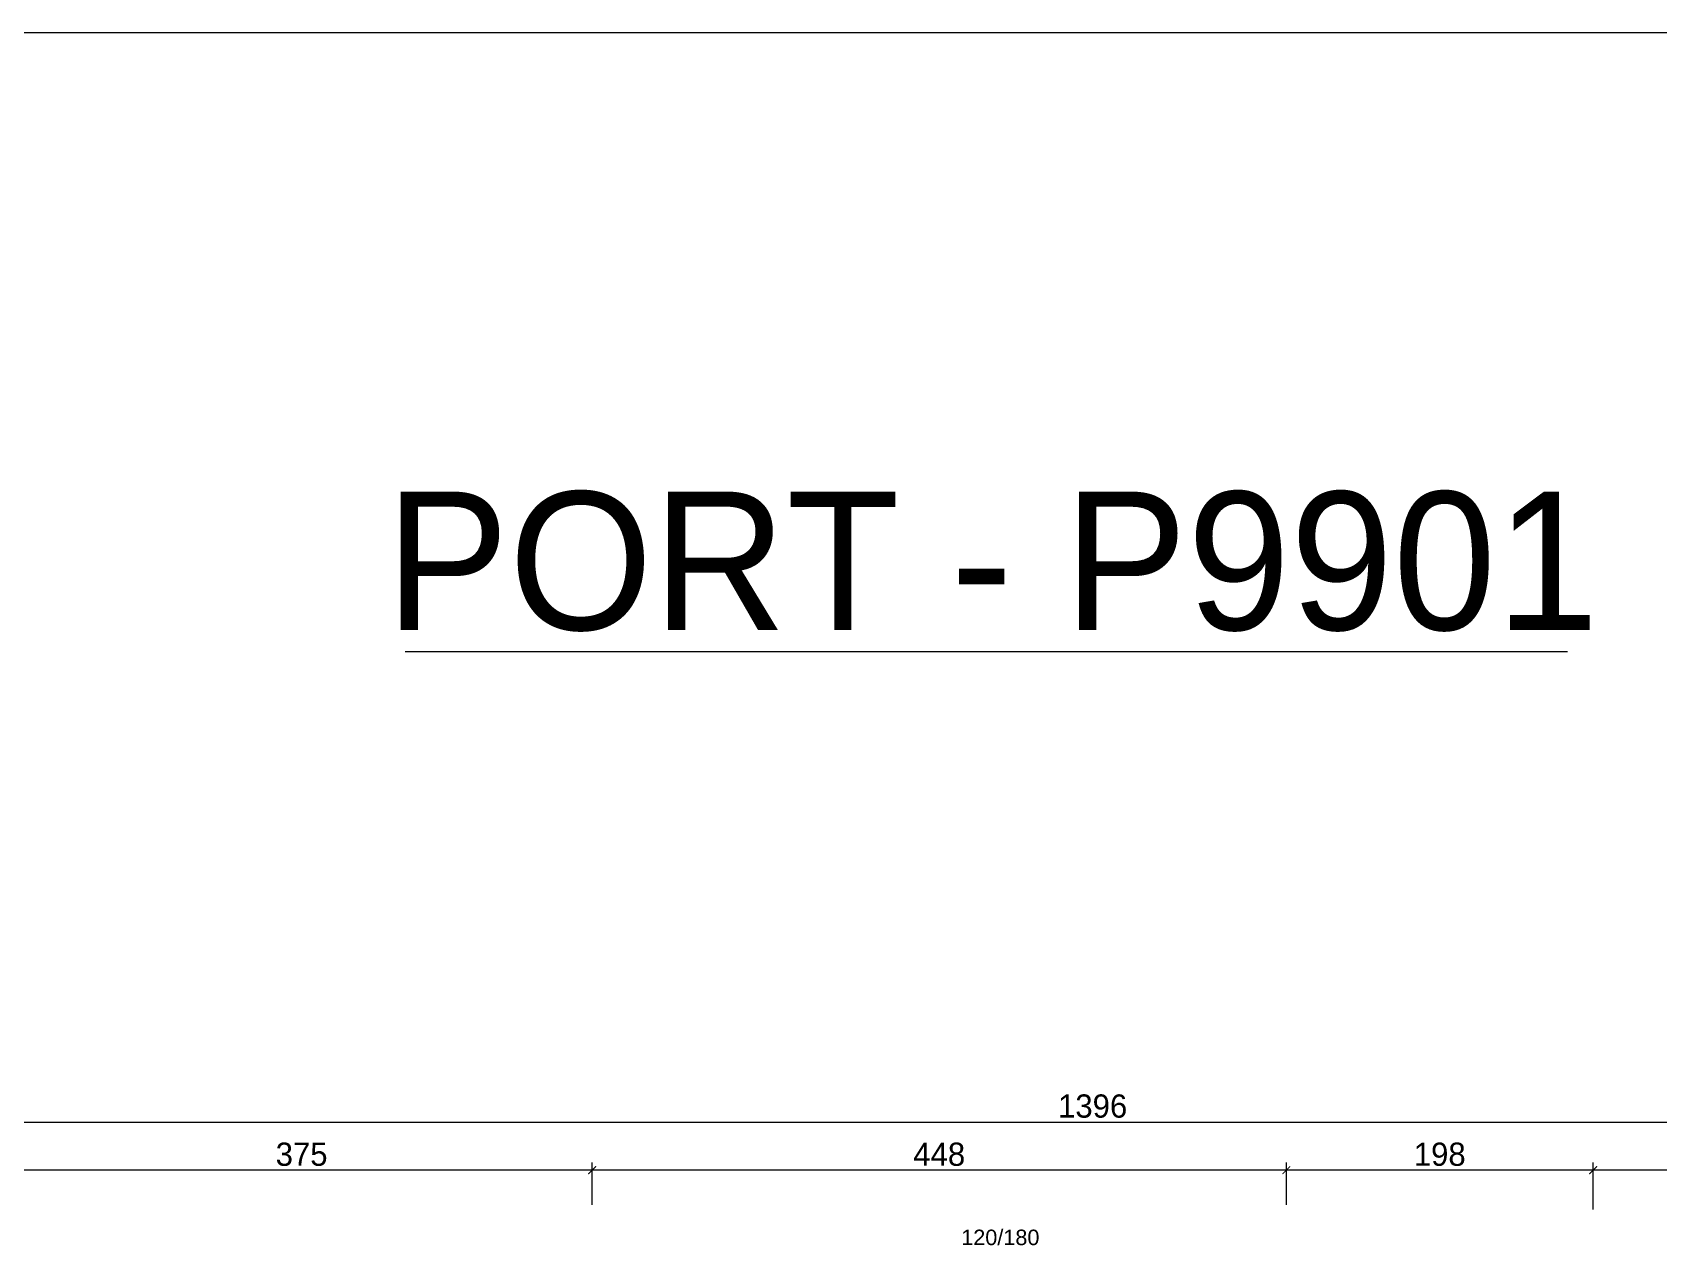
# Model space of a CAD drawing. Header units: inches. Extents: x 321 to 21697, y 7 to 6462.
# Drawn here: x 11704 to 12754, y 1742 to 2529 of the extents above; entities that cross this region are included whole.
import ezdxf

# ---------------------------------------------------------------- set-up
doc = ezdxf.new("R2010")
doc.units = ezdxf.units.IN
doc.header["$MEASUREMENT"] = 0
doc.styles.add('DIŞ ÖLÇÜ', font='FRAMDCN.TTF', dxfattribs={"height": 15})
doc.styles.get("Standard").update_dxf_attribs({"font": 'arial.ttf'})
doc.dimstyles.new('YAZI STİLİ', dxfattribs={"dimscale": 0.5, "dimtxt": 15, "dimasz": 10, "dimexe": 10, "dimexo": 10, "dimgap": 5, "dimtad": 1, "dimdec": 0, "dimtxsty": 'DIŞ ÖLÇÜ', "dimblk": 'ARCHTICK', "dimcen": 2.5, "dimdle": 10, "dimadec": 0, "dimazin": 0, "dimtfac": 1, "dimtdec": 0, "dimtix": 1, "dimtmove": 0, "dimatfit": 3, "dimldrblk": 'ARCHTICK', "dimfxl": 60, "dimfxlon": 1, "dimlwd": -1, "dimlwe": -1, "dimarcsym": 0})

# ---------------------------------------------------------------- blocks, each defined once
blk = doc.blocks.new('_ArchTick')
at = {"color": 0, "linetype": 'ByBlock', "const_width": 0.15}
blk.add_lwpolyline([(-0.5, -0.5), (0.5, 0.5)], dxfattribs=at)
blk = doc.blocks.new('*D376')
at = {"color": 0, "transparency": 16777216}
for p, q in [((13091.5, 1794.9), (12706.5, 1794.9)), ((12711.5, 1769.4), (12711.5, 1799.9)), ((13086.5, 1769.4), (13086.5, 1799.9))]:
    blk.add_line(p, q, dxfattribs=at)
at = {"layer": 'Defpoints', "color": 0, "transparency": 16777216}
for p in [(12711.5, 1794.9), (12711.5, 1764.4), (13086.5, 1764.4)]:
    blk.add_point(p, dxfattribs=at)
at = {"color": 0, "transparency": 16777216, "xscale": 5, "yscale": 5, "zscale": 5, "rotation": 180}
blk.add_blockref('_ArchTick', (12711.5, 1794.9), dxfattribs=at)
at = {"color": 0, "transparency": 16777216, "xscale": 5, "yscale": 5, "zscale": 5}
blk.add_blockref('_ArchTick', (13086.5, 1794.9), dxfattribs=at)
at = {"color": 0, "transparency": 16777216, "insert": (12899, 1805.1), "char_height": 15, "attachment_point": 5, "style": 'DIŞ ÖLÇÜ'}
blk.add_mtext('375', dxfattribs=at)
blk = doc.blocks.new('*D377')
at = {"color": 0, "transparency": 16777216}
for p, q in [((12716.5, 1794.9), (12508.5, 1794.9)), ((12513.5, 1772.6), (12513.5, 1799.9)), ((12711.5, 1772.6), (12711.5, 1799.9))]:
    blk.add_line(p, q, dxfattribs=at)
at = {"layer": 'Defpoints', "color": 0, "transparency": 16777216}
for p in [(12513.5, 1794.9), (12513.5, 1767.6), (12711.5, 1767.6)]:
    blk.add_point(p, dxfattribs=at)
at = {"color": 0, "transparency": 16777216, "xscale": 5, "yscale": 5, "zscale": 5, "rotation": 180}
blk.add_blockref('_ArchTick', (12513.5, 1794.9), dxfattribs=at)
at = {"color": 0, "transparency": 16777216, "xscale": 5, "yscale": 5, "zscale": 5}
blk.add_blockref('_ArchTick', (12711.5, 1794.9), dxfattribs=at)
at = {"color": 0, "transparency": 16777216, "insert": (12612.5, 1805.1), "char_height": 15, "attachment_point": 5, "style": 'DIŞ ÖLÇÜ'}
blk.add_mtext('198', dxfattribs=at)
blk = doc.blocks.new('*D378')
at = {"color": 0, "transparency": 16777216}
for p, q in [((12518.5, 1794.9), (12060.5, 1794.9)), ((12065.5, 1772.6), (12065.5, 1799.9)), ((12513.5, 1772.6), (12513.5, 1799.9))]:
    blk.add_line(p, q, dxfattribs=at)
at = {"layer": 'Defpoints', "color": 0, "transparency": 16777216}
for p in [(12065.5, 1794.9), (12065.5, 1767.6), (12513.5, 1767.6)]:
    blk.add_point(p, dxfattribs=at)
at = {"color": 0, "transparency": 16777216, "xscale": 5, "yscale": 5, "zscale": 5, "rotation": 180}
blk.add_blockref('_ArchTick', (12065.5, 1794.9), dxfattribs=at)
at = {"color": 0, "transparency": 16777216, "xscale": 5, "yscale": 5, "zscale": 5}
blk.add_blockref('_ArchTick', (12513.5, 1794.9), dxfattribs=at)
at = {"color": 0, "transparency": 16777216, "insert": (12289.5, 1805.1), "char_height": 15, "attachment_point": 5, "style": 'DIŞ ÖLÇÜ'}
blk.add_mtext('448', dxfattribs=at)
blk = doc.blocks.new('*D388')
at = {"color": 0, "transparency": 16777216}
for p, q in [((12070.5, 1794.9), (11685.5, 1794.9)), ((11690.5, 1772.6), (11690.5, 1799.9)), ((12065.5, 1772.6), (12065.5, 1799.9))]:
    blk.add_line(p, q, dxfattribs=at)
at = {"layer": 'Defpoints', "color": 0, "transparency": 16777216}
for p in [(11690.5, 1794.9), (11690.5, 1767.6), (12065.5, 1767.6)]:
    blk.add_point(p, dxfattribs=at)
at = {"color": 0, "transparency": 16777216, "xscale": 5, "yscale": 5, "zscale": 5, "rotation": 180}
blk.add_blockref('_ArchTick', (11690.5, 1794.9), dxfattribs=at)
at = {"color": 0, "transparency": 16777216, "xscale": 5, "yscale": 5, "zscale": 5}
blk.add_blockref('_ArchTick', (12065.5, 1794.9), dxfattribs=at)
at = {"color": 0, "transparency": 16777216, "insert": (11878, 1805.1), "char_height": 15, "attachment_point": 5, "style": 'DIŞ ÖLÇÜ'}
blk.add_mtext('375', dxfattribs=at)
blk = doc.blocks.new('*D389')
at = {"color": 0, "transparency": 16777216}
for p, q in [((11685.5, 1825.9), (13091.5, 1825.9)), ((11690.5, 1799.9), (11690.5, 1830.9)), ((13086.5, 1799.9), (13086.5, 1830.9))]:
    blk.add_line(p, q, dxfattribs=at)
at = {"layer": 'Defpoints', "color": 0, "transparency": 16777216}
for p in [(13086.5, 1825.9), (11690.5, 1794.9), (13086.5, 1794.9)]:
    blk.add_point(p, dxfattribs=at)
at = {"color": 0, "transparency": 16777216, "xscale": 5, "yscale": 5, "zscale": 5, "rotation": 180}
blk.add_blockref('_ArchTick', (11690.5, 1825.9), dxfattribs=at)
at = {"color": 0, "transparency": 16777216, "xscale": 5, "yscale": 5, "zscale": 5}
blk.add_blockref('_ArchTick', (13086.5, 1825.9), dxfattribs=at)
at = {"color": 0, "transparency": 16777216, "insert": (12388.5, 1836.2), "char_height": 15, "attachment_point": 5, "style": 'DIŞ ÖLÇÜ'}
blk.add_mtext('1396', dxfattribs=at)

msp = doc.modelspace()

# ---------------------------------------------------------------- linework, layer by layer
msp.add_line((12695, 2129.5), (11944.8, 2129.5))
msp.add_lwpolyline([(11008.9, 2529.5), (13680.8, 2529.5), (13680.8, 7), (11008.9, 7)], close=True)

# ---------------------------------------------------------------- texts
at = {"color": 1, "insert": (10717.9, 2233), "char_height": 89.289, "attachment_point": 1}
msp.add_mtext_dynamic_manual_height_columns('\\pxqc;{\\fFranklin Gothic Medium Cond|b0|i0|c162|p34;PORT - P9901}', width=3211.538, gutter_width=18.6, heights=[687.6], dxfattribs=at)
at = {"insert": (12248.5, 1756.5), "char_height": 10, "attachment_point": 1}
msp.add_mtext_dynamic_manual_height_columns('\\pxqc;120/180', width=160.844, gutter_width=12.5, heights=[0], dxfattribs=at)

# ---------------------------------------------------------------- dimensions: what is measured, and where the dimension line sits
for base, p1, p2, picture, middle in [((13086.5, 1825.9), (11690.5, 1794.9), (13086.5, 1794.9), '*D389', (12388.5, 1836.2)), ((11690.5, 1794.9), (12065.5, 1767.6), (11690.5, 1767.6), '*D388', (11878, 1805.1)), ((12065.5, 1794.9), (12513.5, 1767.6), (12065.5, 1767.6), '*D378', (12289.5, 1805.1)), ((12513.5, 1794.9), (12711.5, 1767.6), (12513.5, 1767.6), '*D377', (12612.5, 1805.1)), ((12711.5, 1794.9), (13086.5, 1764.4), (12711.5, 1764.4), '*D376', (12899, 1805.1))]:
    dim = msp.add_linear_dim(base=base, p1=p1, p2=p2, dimstyle='YAZI STİLİ')
    dim.commit()
    dim.dimension.update_dxf_attribs({"geometry": picture, "text_midpoint": middle})

doc.saveas('drawing.dxf')
